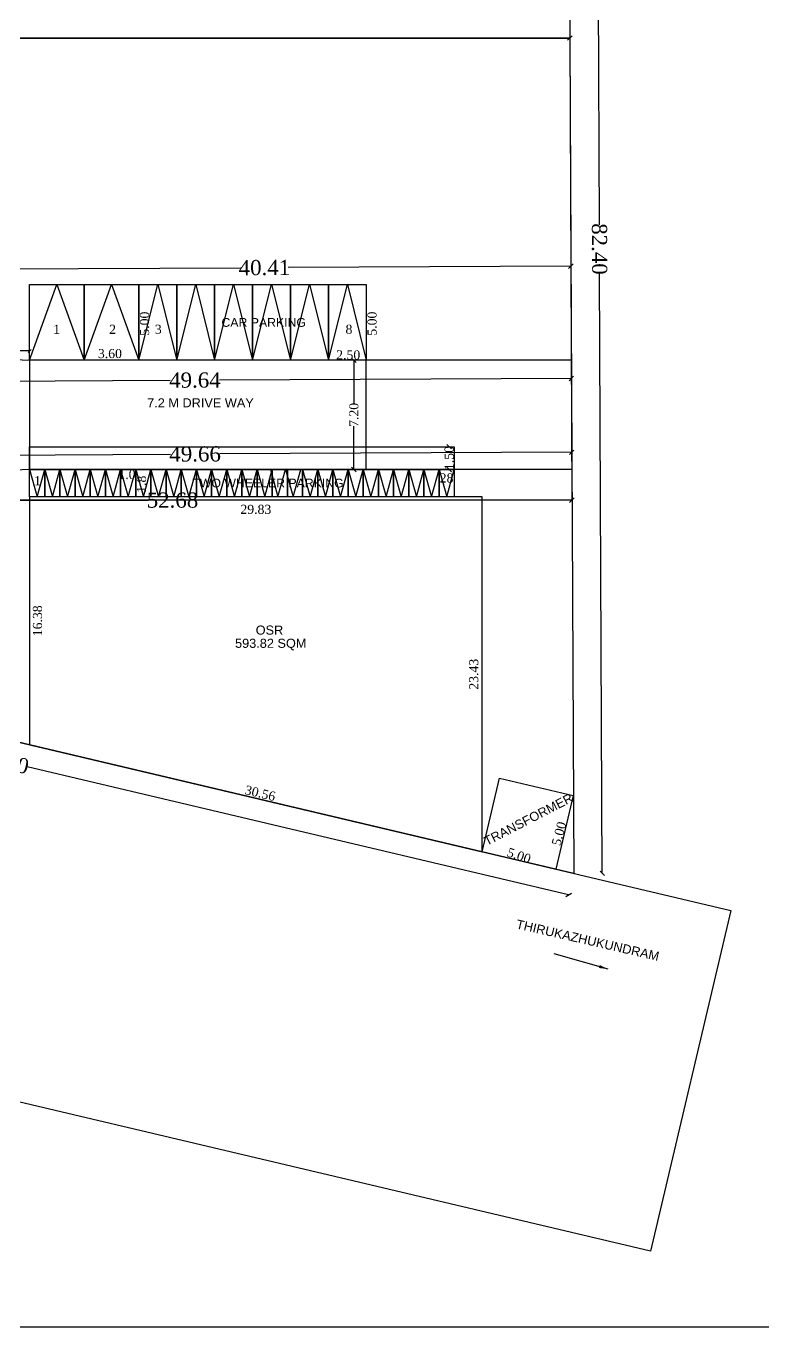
# Model space of a CAD drawing. Header units: metres. Extents: x 0 to 2048, y 111 to 219.
# Drawn here: x 1974.97 to 1999.27, y 138.48 to 181.4 of the extents above; entities that cross this region are included whole.
import ezdxf
from ezdxf.enums import TextEntityAlignment as Align

# ---------------------------------------------------------------- set-up
doc = ezdxf.new("R2010")
doc.units = ezdxf.units.M
doc.header["$LTSCALE"] = 0.5
doc.header["$MEASUREMENT"] = 0
doc.header["$PDMODE"] = 3
doc.styles.add('DIM', font='arial.ttf', dxfattribs={"height": 1})
doc.styles.add('Isa-', font='times.ttf')
doc.styles.get("Standard").update_dxf_attribs({"font": ''})
doc.styles.add('STYLE2', font='times.ttf')
doc.styles.get('Standard').set_extended_font_data('Arial Black')
doc.dimstyles.new('Copy of ISO-25', dxfattribs={"dimscale": 0, "dimtxt": 0.23, "dimasz": 0.1, "dimexe": 1.25, "dimexo": 0.625, "dimgap": 0.11, "dimtad": 0, "dimtih": 1, "dimtoh": 1, "dimzin": 1, "dimdsep": 46, "dimtxsty": 'STYLE2', "dimblk": 'OBLIQUE', "dimcen": 0, "dimse1": 1, "dimse2": 1, "dimclrd": 1, "dimclrt": 3, "dimadec": 0, "dimazin": 2, "dimtfac": 1, "dimtix": 1, "dimtofl": 0, "dimtmove": 0, "dimatfit": 3, "dimfxl": 0, "dimtolj": 1, "dimarcsym": 0})
doc.dimstyles.get("Standard").update_dxf_attribs({"dimtxt": 0.23, "dimasz": 0.18, "dimexe": 0.18, "dimexo": 0.0625, "dimgap": 0.09, "dimtad": 0, "dimtih": 1, "dimtoh": 1, "dimzin": 0, "dimdsep": 46, "dimtxsty": 'Standard', "dimblk": 'OBLIQUE', "dimcen": 0.09, "dimse1": 1, "dimse2": 1, "dimclrd": 1, "dimclrt": 3, "dimadec": 0, "dimazin": 0, "dimtfac": 1, "dimtofl": 0, "dimtmove": 0, "dimatfit": 3, "dimfxl": 0, "dimtolj": 1, "dimtzin": 0, "dimarcsym": 0})
doc.dimstyles.new('STANDARD$0', dxfattribs={"dimtxt": 0.5, "dimasz": 0.1, "dimexe": 2, "dimexo": 2, "dimgap": 0, "dimtad": 0, "dimzin": 0, "dimdsep": 46, "dimtxsty": 'Standard', "dimblk": 'OBLIQUE', "dimcen": -0.0625, "dimse1": 1, "dimse2": 1, "dimclrd": 3, "dimclre": 9, "dimadec": 0, "dimazin": 0, "dimtfac": 1, "dimtix": 1, "dimtofl": 0, "dimtmove": 2, "dimatfit": 3, "dimldrblk": 'OBLIQUE', "dimfxl": 0, "dimtolj": 1, "dimtzin": 0, "dimarcsym": 0})

# ---------------------------------------------------------------- blocks, each defined once
blk = doc.blocks.new('_Oblique')
at = {"color": 0, "linetype": 'ByBlock', "lineweight": -2}
blk.add_line((-0.5, -0.5), (0.5, 0.5), dxfattribs=at)
blk = doc.blocks.new('*D90')
at = {"color": 3, "lineweight": -2, "ltscale": 2}
for p, q in [((1985.783, 170.375), (1985.783, 168.947)), ((1985.783, 166.775), (1985.783, 168.204))]:
    blk.add_line(p, q, dxfattribs=at)
at = {"layer": 'Defpoints', "color": 0, "lineweight": -3, "ltscale": 2}
for p in [(1986.191, 170.375), (1985.783, 166.775), (1986.191, 166.775)]:
    blk.add_point(p, dxfattribs=at)
at = {"color": 3, "lineweight": -2, "ltscale": 2, "xscale": 0.15, "yscale": 0.15, "zscale": 0.15}
for p, rotation in [((1985.783, 170.375), 90), ((1985.783, 166.775), 270)]:
    blk.add_blockref('_Oblique', p, dxfattribs=dict(at, rotation=rotation))
at = {"color": 0, "lineweight": -3, "ltscale": 2, "insert": (1985.783, 168.575), "char_height": 0.3, "attachment_point": 5, "rotation": 90, "style": 'Isa-'}
blk.add_mtext('\\A1;7.20', dxfattribs=at)
blk = doc.blocks.new('*D91')
at = {"color": 3, "lineweight": -2, "ltscale": 2}
for p, q in [((1985.783, 170.375), (1985.783, 168.947)), ((1985.783, 166.775), (1985.783, 168.204))]:
    blk.add_line(p, q, dxfattribs=at)
at = {"layer": 'Defpoints', "color": 0, "lineweight": -3, "ltscale": 2}
for p in [(1986.191, 170.375), (1985.783, 166.775), (1986.191, 166.775)]:
    blk.add_point(p, dxfattribs=at)
at = {"color": 3, "lineweight": -2, "ltscale": 2, "xscale": 0.15, "yscale": 0.15, "zscale": 0.15}
for p, rotation in [((1985.783, 170.375), 90), ((1985.783, 166.775), 270)]:
    blk.add_blockref('_Oblique', p, dxfattribs=dict(at, rotation=rotation))
at = {"color": 0, "lineweight": -3, "ltscale": 2, "insert": (1985.783, 168.575), "char_height": 0.3, "attachment_point": 5, "rotation": 90, "style": 'Isa-'}
blk.add_mtext('\\A1;7.20', dxfattribs=at)
blk = doc.blocks.new('*D92')
at = {"color": 3, "lineweight": -2, "ltscale": 2}
for p, q in [((1985.783, 170.375), (1985.783, 168.947)), ((1985.783, 166.775), (1985.783, 168.204))]:
    blk.add_line(p, q, dxfattribs=at)
at = {"layer": 'Defpoints', "color": 0, "lineweight": -3, "ltscale": 2}
for p in [(1986.191, 170.375), (1985.783, 166.775), (1986.191, 166.775)]:
    blk.add_point(p, dxfattribs=at)
at = {"color": 3, "lineweight": -2, "ltscale": 2, "xscale": 0.15, "yscale": 0.15, "zscale": 0.15}
for p, rotation in [((1985.783, 170.375), 90), ((1985.783, 166.775), 270)]:
    blk.add_blockref('_Oblique', p, dxfattribs=dict(at, rotation=rotation))
at = {"color": 0, "lineweight": -3, "ltscale": 2, "insert": (1985.783, 168.575), "char_height": 0.3, "attachment_point": 5, "rotation": 90, "style": 'Isa-'}
blk.add_mtext('\\A1;7.20', dxfattribs=at)
blk = doc.blocks.new('*D95')
at = {"color": 3, "lineweight": -2, "ltscale": 2}
for p, q in [((1993.779, 194.648), (1993.872, 174.844)), ((1993.972, 153.45), (1993.879, 173.254))]:
    blk.add_line(p, q, dxfattribs=at)
at = {"layer": 'Defpoints', "color": 0, "lineweight": -3, "ltscale": 2}
for p in [(1992.835, 194.644), (1993.028, 153.446), (1993.972, 153.45)]:
    blk.add_point(p, dxfattribs=at)
at = {"color": 3, "lineweight": -2, "ltscale": 2, "xscale": 0.15, "yscale": 0.15, "zscale": 0.15}
for p, rotation in [((1993.779, 194.648), 90.26824703703569), ((1993.972, 153.45), 270.2682470370357)]:
    blk.add_blockref('_Oblique', p, dxfattribs=dict(at, rotation=rotation))
at = {"color": 0, "lineweight": -3, "ltscale": 2, "insert": (1993.876, 174.049), "char_height": 0.5, "attachment_point": 5, "rotation": 270.2682, "style": 'Isa-'}
blk.add_mtext('\\A1;82.40', dxfattribs=at)
blk = doc.blocks.new('*D96')
at = {"color": 3, "lineweight": -2, "ltscale": 2}
for p, q in [((1955.59, 161.556), (1973.444, 157.334)), ((1992.862, 152.743), (1975.008, 156.964))]:
    blk.add_line(p, q, dxfattribs=at)
at = {"layer": 'Defpoints', "color": 0, "lineweight": -3, "ltscale": 2}
for p in [(1955.756, 162.258), (1993.028, 153.446), (1992.862, 152.743)]:
    blk.add_point(p, dxfattribs=at)
at = {"color": 3, "lineweight": -2, "ltscale": 2, "xscale": 0.15, "yscale": 0.15, "zscale": 0.15}
for p, rotation in [((1955.59, 161.556), 166.6970485847986), ((1992.862, 152.743), 346.6970485847988)]:
    blk.add_blockref('_Oblique', p, dxfattribs=dict(at, rotation=rotation))
at = {"color": 0, "lineweight": -3, "ltscale": 2, "insert": (1974.226, 157.149), "char_height": 0.5, "attachment_point": 5, "rotation": 346.697, "style": 'Isa-'}
blk.add_mtext('\\A1;76.60', dxfattribs=at)
blk = doc.blocks.new('*D98')
at = {"color": 3, "lineweight": -2, "ltscale": 2}
for p, q in [((1988.924, 167.525), (1988.924, 167.504)), ((1988.924, 166.775), (1988.924, 166.797))]:
    blk.add_line(p, q, dxfattribs=at)
at = {"layer": 'Defpoints', "color": 0, "lineweight": -3, "ltscale": 2}
for p in [(1989.091, 167.525), (1988.924, 166.775), (1989.091, 166.775)]:
    blk.add_point(p, dxfattribs=at)
at = {"color": 3, "lineweight": -2, "ltscale": 2, "xscale": 0.15, "yscale": 0.15, "zscale": 0.15}
for p, rotation in [((1988.924, 167.525), 90), ((1988.924, 166.775), 270)]:
    blk.add_blockref('_Oblique', p, dxfattribs=dict(at, rotation=rotation))
at = {"color": 0, "lineweight": -3, "ltscale": 2, "insert": (1988.924, 167.15), "char_height": 0.3, "attachment_point": 5, "rotation": 90, "style": 'Isa-'}
blk.add_mtext('\\A1;1.50', dxfattribs=at)
blk = doc.blocks.new('*D111')
at = {"color": 3, "lineweight": -2, "ltscale": 2}
for p, q in [((0, 181.008), (995.278, 181.008)), ((1992.899, 181.008), (997.621, 181.008))]:
    blk.add_line(p, q, dxfattribs=at)
at = {"layer": 'Defpoints', "color": 0, "lineweight": -3, "ltscale": 2}
for p in [(0, 181.008), (1992.899, 181.008), (1992.899, 181.008)]:
    blk.add_point(p, dxfattribs=at)
at = {"color": 3, "lineweight": -2, "ltscale": 2, "xscale": 0.15, "yscale": 0.15, "zscale": 0.15, "rotation": 180}
blk.add_blockref('_Oblique', (0, 181.008), dxfattribs=at)
at = {"color": 3, "lineweight": -2, "ltscale": 2, "xscale": 0.15, "yscale": 0.15, "zscale": 0.15}
blk.add_blockref('_Oblique', (1992.899, 181.008), dxfattribs=at)
at = {"color": 0, "lineweight": -3, "ltscale": 2, "insert": (996.449, 181.008), "char_height": 0.5, "attachment_point": 5, "style": 'Isa-'}
blk.add_mtext('\\A1;3985.80', dxfattribs=at)
blk = doc.blocks.new('*D112')
at = {"color": 3, "lineweight": -2, "ltscale": 2}
for p, q in [((1972.731, 173.383), (1982.053, 173.427)), ((1992.934, 173.478), (1983.612, 173.434))]:
    blk.add_line(p, q, dxfattribs=at)
at = {"layer": 'Defpoints', "color": 0, "lineweight": -3, "ltscale": 2}
for p in [(1992.934, 173.478), (1992.934, 173.478), (1972.731, 173.383)]:
    blk.add_point(p, dxfattribs=at)
at = {"color": 3, "lineweight": -2, "ltscale": 2, "xscale": 0.15, "yscale": 0.15, "zscale": 0.15}
for p, rotation in [((1972.731, 173.383), 180.2682470370346), ((1992.934, 173.478), 0.2682470370347202)]:
    blk.add_blockref('_Oblique', p, dxfattribs=dict(at, rotation=rotation))
at = {"color": 0, "lineweight": -3, "ltscale": 2, "insert": (1982.833, 173.431), "char_height": 0.5, "attachment_point": 5, "rotation": 0.2682, "style": 'Isa-'}
blk.add_mtext('\\A1;40.41', dxfattribs=at)
blk = doc.blocks.new('*D113')
at = {"color": 3, "lineweight": -2, "ltscale": 2}
for p, q in [((1968.131, 169.661), (1979.729, 169.716)), ((1992.951, 169.778), (1981.353, 169.723))]:
    blk.add_line(p, q, dxfattribs=at)
at = {"layer": 'Defpoints', "color": 0, "lineweight": -3, "ltscale": 2}
for p in [(1968.131, 169.661), (1992.951, 169.778), (1992.951, 169.778)]:
    blk.add_point(p, dxfattribs=at)
at = {"color": 3, "lineweight": -2, "ltscale": 2, "xscale": 0.15, "yscale": 0.15, "zscale": 0.15}
for p, rotation in [((1968.131, 169.661), 180.2682470370349), ((1992.951, 169.778), 0.2682470370348096)]:
    blk.add_blockref('_Oblique', p, dxfattribs=dict(at, rotation=rotation))
at = {"color": 0, "lineweight": -3, "ltscale": 2, "insert": (1980.541, 169.719), "char_height": 0.5, "attachment_point": 5, "rotation": 0.2682, "style": 'Isa-'}
blk.add_mtext('\\A1;49.64', dxfattribs=at)
blk = doc.blocks.new('*D114')
at = {"color": 3, "lineweight": -2, "ltscale": 2}
for p, q in [((1968.131, 167.223), (1979.736, 167.278)), ((1992.963, 167.34), (1981.357, 167.285))]:
    blk.add_line(p, q, dxfattribs=at)
at = {"layer": 'Defpoints', "color": 0, "lineweight": -3, "ltscale": 2}
for p in [(1968.131, 167.223), (1992.963, 167.34), (1992.963, 167.34)]:
    blk.add_point(p, dxfattribs=at)
at = {"color": 3, "lineweight": -2, "ltscale": 2, "xscale": 0.15, "yscale": 0.15, "zscale": 0.15}
for p, rotation in [((1992.963, 167.34), 0.2682470370347585), ((1968.131, 167.223), 180.2682470370346)]:
    blk.add_blockref('_Oblique', p, dxfattribs=dict(at, rotation=rotation))
at = {"color": 0, "lineweight": -3, "ltscale": 2, "insert": (1980.547, 167.281), "char_height": 0.5, "attachment_point": 5, "rotation": 0.2682, "style": 'Isa-'}
blk.add_mtext('\\A1;49.66', dxfattribs=at)
blk = doc.blocks.new('*D115')
at = {"color": 3, "lineweight": -2, "ltscale": 2}
for p, q in [((1966.631, 165.758), (1979.009, 165.758)), ((1992.97, 165.758), (1980.592, 165.758))]:
    blk.add_line(p, q, dxfattribs=at)
at = {"layer": 'Defpoints', "color": 0, "lineweight": -3, "ltscale": 2}
for p in [(1966.631, 165.758), (1992.97, 165.758), (1992.97, 165.758)]:
    blk.add_point(p, dxfattribs=at)
at = {"color": 3, "lineweight": -2, "ltscale": 2, "xscale": 0.15, "yscale": 0.15, "zscale": 0.15}
for p, rotation in [((1966.631, 165.758), 179.9999298613174), ((1992.97, 165.758), 359.9999298613175)]:
    blk.add_blockref('_Oblique', p, dxfattribs=dict(at, rotation=rotation))
at = {"color": 0, "lineweight": -3, "ltscale": 2, "insert": (1979.801, 165.758), "char_height": 0.5, "attachment_point": 5, "rotation": 359.9999, "style": 'Isa-'}
blk.add_mtext('\\A1;52.68', dxfattribs=at)
blk = doc.blocks.new('*D120')
at = {"color": 2, "lineweight": -2}
for p, q in [((1970.331, 170.683), (1972.317, 170.683)), ((1975.091, 170.683), (1973.104, 170.683))]:
    blk.add_line(p, q, dxfattribs=at)
at = {"layer": 'Defpoints', "color": 0, "lineweight": -3}
for p in [(1970.331, 170.683), (1975.091, 170.683), (1975.091, 170.683)]:
    blk.add_point(p, dxfattribs=at)
at = {"color": 2, "lineweight": -2, "xscale": 0.1, "yscale": 0.1, "zscale": 0.1, "rotation": 180}
blk.add_blockref('_Oblique', (1970.331, 170.683), dxfattribs=at)
at = {"color": 2, "lineweight": -2, "xscale": 0.1, "yscale": 0.1, "zscale": 0.1}
blk.add_blockref('_Oblique', (1975.091, 170.683), dxfattribs=at)
at = {"color": 2, "lineweight": -3, "insert": (1972.711, 170.683), "char_height": 0.23, "attachment_point": 5, "style": 'STYLE2'}
blk.add_mtext('\\A1;9.52', dxfattribs=at)

msp = doc.modelspace()

# ---------------------------------------------------------------- linework, layer by layer
at = {"color": 2, "lineweight": -3, "ltscale": 2}
for p, q in [((1992.94867, 170.37541), (1975.09089, 170.37541)), ((1992.96552, 170.37541), (1992.49707, 170.37541)), ((1992.96552, 166.77541), (1975.09089, 166.77541))]:
    msp.add_line(p, q, dxfattribs=at)
at = {"color": 7, "lineweight": -3}
msp.add_line((1943.68751, 138.48062), (2047.83965, 138.48062), dxfattribs=at)
at = {"lineweight": -3, "ltscale": 400}
msp.add_lwpolyline([(1955.75589, 185.45833), (1992.83505, 194.64398), (1993.02793, 153.44556), (1955.75589, 162.25832)], close=True, dxfattribs=at)
at = {"lineweight": -3}
for points in [[(1966.63089, 165.75833), (1966.63089, 167.22333), (1968.13089, 167.22333), (1968.13089, 169.66133), (1966.63089, 169.66133), (1966.63089, 173.38333), (1972.73089, 173.38333), (1972.73089, 181.00832), (1992.89889, 181.00832), (1992.97029, 165.75829)], [(1950.95508, 163.39345), (1998.2142, 152.2193), (1995.55655, 140.97922), (1948.29743, 152.15337)]]:
    msp.add_lwpolyline(points, close=True, dxfattribs=at)
at = {"linetype": 'Continuous', "lineweight": -3}
for points in [[(1976.89089, 170.37541), (1975.09089, 170.37541), (1975.09089, 172.87541), (1976.89089, 172.87541)], [(1978.69089, 170.37541), (1976.89089, 170.37541), (1976.89089, 172.87541), (1978.69089, 172.87541)], [(1978.69089, 170.37541), (1978.69089, 172.87541), (1979.94089, 172.87541), (1979.94089, 170.37541)], [(1979.94089, 170.37541), (1979.94089, 172.87541), (1981.19089, 172.87541), (1981.19089, 170.37541)], [(1981.19089, 170.37541), (1981.19089, 172.87541), (1982.44089, 172.87541), (1982.44089, 170.37541)], [(1982.44089, 170.37541), (1982.44089, 172.87541), (1983.69089, 172.87541), (1983.69089, 170.37541)], [(1983.69089, 170.37541), (1983.69089, 172.87541), (1984.94089, 172.87541), (1984.94089, 170.37541)], [(1984.94089, 170.37541), (1984.94089, 172.87541), (1986.19089, 172.87541), (1986.19089, 170.37541)], [(1975.09089, 165.87541), (1975.09089, 166.77541), (1975.59089, 166.77541), (1975.59089, 165.87541)], [(1975.59089, 165.87541), (1975.59089, 166.77541), (1976.09089, 166.77541), (1976.09089, 165.87541)], [(1976.09089, 165.87541), (1976.09089, 166.77541), (1976.59089, 166.77541), (1976.59089, 165.87541)], [(1976.59089, 165.87541), (1976.59089, 166.77541), (1977.09089, 166.77541), (1977.09089, 165.87541)], [(1977.09089, 165.87541), (1977.09089, 166.77541), (1977.59089, 166.77541), (1977.59089, 165.87541)], [(1977.59089, 165.87541), (1977.59089, 166.77541), (1978.09089, 166.77541), (1978.09089, 165.87541)], [(1978.09089, 165.87541), (1978.09089, 166.77541), (1978.59089, 166.77541), (1978.59089, 165.87541)], [(1978.59089, 165.87541), (1978.59089, 166.77541), (1979.09089, 166.77541), (1979.09089, 165.87541)], [(1979.09089, 165.87541), (1979.09089, 166.77541), (1979.59089, 166.77541), (1979.59089, 165.87541)], [(1979.59089, 165.87541), (1979.59089, 166.77541), (1980.09089, 166.77541), (1980.09089, 165.87541)], [(1980.09089, 165.87541), (1980.09089, 166.77541), (1980.59089, 166.77541), (1980.59089, 165.87541)], [(1980.59089, 165.87541), (1980.59089, 166.77541), (1981.09089, 166.77541), (1981.09089, 165.87541)], [(1981.09089, 165.87541), (1981.09089, 166.77541), (1981.59089, 166.77541), (1981.59089, 165.87541)], [(1981.59089, 165.87541), (1981.59089, 166.77541), (1982.09089, 166.77541), (1982.09089, 165.87541)], [(1982.09089, 165.87541), (1982.09089, 166.77541), (1982.59089, 166.77541), (1982.59089, 165.87541)], [(1982.59089, 165.87541), (1982.59089, 166.77541), (1983.09089, 166.77541), (1983.09089, 165.87541)], [(1983.09089, 165.87541), (1983.09089, 166.77541), (1983.59089, 166.77541), (1983.59089, 165.87541)], [(1983.59089, 165.87541), (1983.59089, 166.77541), (1984.09089, 166.77541), (1984.09089, 165.87541)], [(1984.09089, 165.87541), (1984.09089, 166.77541), (1984.59089, 166.77541), (1984.59089, 165.87541)], [(1984.59089, 165.87541), (1984.59089, 166.77541), (1985.09089, 166.77541), (1985.09089, 165.87541)], [(1985.09089, 165.87541), (1985.09089, 166.77541), (1985.59089, 166.77541), (1985.59089, 165.87541)], [(1985.59089, 165.87541), (1985.59089, 166.77541), (1986.09089, 166.77541), (1986.09089, 165.87541)], [(1986.09089, 165.87541), (1986.09089, 166.77541), (1986.59089, 166.77541), (1986.59089, 165.87541)], [(1986.59089, 165.87541), (1986.59089, 166.77541), (1987.09089, 166.77541), (1987.09089, 165.87541)], [(1987.09089, 165.87541), (1987.09089, 166.77541), (1987.59089, 166.77541), (1987.59089, 165.87541)], [(1987.59089, 165.87541), (1987.59089, 166.77541), (1988.09089, 166.77541), (1988.09089, 165.87541)], [(1988.09089, 165.87541), (1988.09089, 166.77541), (1988.59089, 166.77541), (1988.59089, 165.87541)], [(1988.59089, 165.87541), (1988.59089, 166.77541), (1989.09089, 166.77541), (1989.09089, 165.87541)]]:
    msp.add_lwpolyline(points, close=True, dxfattribs=at)
at = {"color": 2, "lineweight": -3, "ltscale": 2}
for points in [[(1975.09089, 170.37541), (1975.99089, 172.87541), (1976.89089, 170.37541), (1977.79089, 172.87541), (1978.69089, 170.37541), (1979.31589, 172.87541), (1979.94089, 170.37541), (1980.56589, 172.87541), (1981.19089, 170.37541), (1981.81589, 172.87541), (1982.44089, 170.37541), (1983.06589, 172.87541), (1983.69089, 170.37541), (1984.31589, 172.87541), (1984.94089, 170.37541), (1985.56589, 172.87541), (1986.19089, 170.37541)], [(1975.09089, 166.77541), (1975.34089, 165.87541), (1975.59089, 166.77541), (1975.84089, 165.87541), (1976.09089, 166.77541)], [(1976.09089, 166.77541), (1976.34089, 165.87541), (1976.59089, 166.77541), (1976.84089, 165.87541), (1977.09089, 166.77541)], [(1977.09089, 166.77541), (1977.34089, 165.87541), (1977.59089, 166.77541), (1977.84089, 165.87541), (1978.09089, 166.77541)], [(1978.09089, 166.77541), (1978.34089, 165.87541), (1978.59089, 166.77541), (1978.84089, 165.87541), (1979.09089, 166.77541)], [(1979.09089, 166.77541), (1979.34089, 165.87541), (1979.59089, 166.77541), (1979.84089, 165.87541), (1980.09089, 166.77541)], [(1980.09089, 166.77541), (1980.34089, 165.87541), (1980.59089, 166.77541), (1980.84089, 165.87541), (1981.09089, 166.77541)], [(1981.09089, 166.77541), (1981.34089, 165.87541), (1981.59089, 166.77541), (1981.84089, 165.87541), (1982.09089, 166.77541)], [(1982.09089, 166.77541), (1982.34089, 165.87541), (1982.59089, 166.77541), (1982.84089, 165.87541), (1983.09089, 166.77541)], [(1983.02821, 166.77541), (1983.27821, 165.87541), (1983.52821, 166.77541), (1983.77821, 165.87541), (1984.02821, 166.77541)], [(1984.09089, 166.77541), (1984.34089, 165.87541), (1984.59089, 166.77541), (1984.84089, 165.87541), (1985.09089, 166.77541)], [(1985.09089, 166.77541), (1985.34089, 165.87541), (1985.59089, 166.77541), (1985.84089, 165.87541), (1986.09089, 166.77541)], [(1986.09089, 166.77541), (1986.34089, 165.87541), (1986.59089, 166.77541), (1986.84089, 165.87541), (1987.09089, 166.77541)], [(1987.09089, 166.77541), (1987.34089, 165.87541), (1987.59089, 166.77541), (1987.84089, 165.87541), (1988.09089, 166.77541)], [(1988.09089, 166.77541), (1988.34089, 165.87541), (1988.59089, 166.77541), (1988.84089, 165.87541), (1989.09089, 166.77541)]]:
    msp.add_lwpolyline(points, dxfattribs=at)
at = {"color": 254, "lineweight": -3, "ltscale": 2}
msp.add_lwpolyline([(1986.19089, 170.37541), (1975.09089, 170.37541), (1975.09089, 166.77541), (1986.19089, 166.77541)], close=True, dxfattribs=at)
at = {"color": 5, "lineweight": -3, "ltscale": 2}
msp.add_lwpolyline([(1986.19089, 170.37541), (1975.09089, 170.37541), (1975.09089, 166.77541), (1986.19089, 166.77541)], close=True, dxfattribs=at)
at = {"color": 8, "lineweight": -3, "ltscale": 2}
msp.add_lwpolyline([(1986.19089, 170.37541), (1975.09089, 170.37541), (1975.09089, 166.77541), (1986.19089, 166.77541)], close=True, dxfattribs=at)
at = {"color": 6, "lineweight": -3, "ltscale": 2}
msp.add_lwpolyline([(1989.09089, 167.52541), (1989.09089, 166.77541), (1975.09089, 166.77541), (1975.09089, 167.52541)], close=True, dxfattribs=at)
at = {"color": 7, "lineweight": -3}
msp.add_lwpolyline([(1975.13778, 157.67559), (1990.00772, 154.15967), (1990.00774, 165.87541), (1975.09089, 165.87541), (1975.09089, 157.68667)], dxfattribs=at)
msp.add_lwpolyline([(1990.58297, 156.59259), (1993.01589, 156.01734), (1992.44064, 153.58442), (1990.00772, 154.15967)], close=True, dxfattribs=at)
at = {"color": 2, "lineweight": -3, "ltscale": 2}
for centre, start, end in [((1975.09089, 172.73541), 180, 270), ((1975.09089, 164.41541), 90, 180)]:
    msp.add_arc(centre, 2.36, start, end, dxfattribs=at)

# ---------------------------------------------------------------- texts
at = {"color": 6, "lineweight": -3, "style": 'DIM'}
for s, height, p in [(' CAR PARKING', 0.2896179, (1982.75339, 171.62541)), ('7.2 M DRIVE WAY', 0.3, (1980.7243, 168.97258)), ('TWO WHEELER PARKING', 0.2896179, (1982.95058, 166.32541)), ('OSR', 0.3, (1982.99824, 161.47438)), ('593.82 SQM', 0.3, (1983.04041, 161.03881))]:
    msp.add_text(s, height=height, dxfattribs=at).set_placement(p, align=Align.MIDDLE_CENTER)
for s, rotation, p in [('TRANSFORMER', 27.37849, (1991.53475, 155.22777)), ('THIRUKAZHUKUNDRAM', 347.075075, (1993.49185, 151.24282))]:
    msp.add_text(s, height=0.3, rotation=rotation, dxfattribs=at).set_placement(p, align=Align.MIDDLE_CENTER)
at = {"color": 2, "lineweight": -3, "ltscale": 2, "char_height": 0.3, "attachment_point": 5, "style": 'Isa-'}
for s, insert, rotation in [('\\A1;5.00', (1978.88269, 171.58539), 90), ('\\A1;5.00', (1986.38269, 171.58539), 90), ('\\A1;1.8', (1978.78269, 166.28539), 90), ('\\A1;16.38', (1975.35327, 161.78104), 90), ('\\A1;23.43', (1989.73488, 160.01754), 89.999914), ('\\A1;30.56', (1982.69325, 156.09138), 346.697049), ('\\A1;5.00', (1992.54511, 154.75854), 75.083278), ('\\A1;5.00', (1991.22491, 154.0333), 341.657585)]:
    msp.add_mtext(s, dxfattribs=dict(at, insert=insert, rotation=rotation))
for s, insert in [('\\A1;1', (1975.98007, 171.39851)), ('\\A1;2', (1977.82772, 171.39851)), ('\\A1;3', (1979.33321, 171.39851)), ('\\A1;8', (1985.61885, 171.39851)), ('\\A1;3.60', (1977.73894, 170.59521)), ('\\A1;2.50', (1985.5949, 170.55074)), ('\\A1;1', (1975.34936, 166.40347)), ('\\A1;1.0', (1978.30045, 166.60556)), ('\\A1;28', (1988.83766, 166.49049)), ('\\A1;29.83', (1982.54932, 165.4553))]:
    msp.add_mtext(s, dxfattribs=dict(at, insert=insert))

# ---------------------------------------------------------------- dimensions: what is measured, and where the dimension line sits
at = {"color": 2, "lineweight": -3, "ltscale": 2}
for p1, distance, picture, middle in [((1992.83505, 194.64398), 0.9442, '*D95', (1993.87568, 174.04919)), ((1955.75589, 162.25832), -0.72214, '*D96', (1974.22575, 157.14918))]:
    dim = msp.add_aligned_dim(p1=p1, p2=(1993.02793, 153.44556), distance=distance, dimstyle='STANDARD$0', override={"dimasz": 0.15, "dimlfac": 2, "dimtxsty": 'Isa-'}, dxfattribs=at)
    dim.commit()
    dim.dimension.update_dxf_attribs({"geometry": picture, "text_midpoint": middle})
at = {"color": 7, "lineweight": -3, "ltscale": 2}
for p1, p2, picture, middle in [((0, 181.00831), (1992.89889, 181.00832), '*D111', (996.44944, 181.00832)), ((1972.73089, 173.38333), (1992.93414, 173.47791), '*D112', (1982.83252, 173.43062)), ((1968.13089, 169.66132), (1992.95147, 169.77753), '*D113', (1980.54118, 169.71943)), ((1968.13089, 167.22332), (1992.96288, 167.33958), '*D114', (1980.54689, 167.28145)), ((1966.63089, 165.75832), (1992.97029, 165.75829), '*D115', (1979.80059, 165.75831))]:
    dim = msp.add_aligned_dim(p1=p1, p2=p2, distance=0, dimstyle='STANDARD$0', override={"dimasz": 0.15, "dimlfac": 2, "dimtxsty": 'Isa-', "dimfxlon": 1}, dxfattribs=at)
    dim.commit()
    dim.dimension.update_dxf_attribs({"geometry": picture, "text_midpoint": middle})
at = {"color": 2, "lineweight": -3}
dim = msp.add_linear_dim(base=(1975.09089, 170.68333), p1=(1970.33089, 170.68333), p2=(1975.09089, 170.68333), dimstyle='Copy of ISO-25', override={"dimscale": 1, "dimlfac": 2, "dimclrd": 2, "dimclrt": 2}, dxfattribs=at)
dim.commit()
dim.dimension.update_dxf_attribs({"geometry": '*D120', "text_midpoint": (1972.71089, 170.68333)})
at = {"color": 6, "lineweight": -3, "ltscale": 2}
for base, p1, p2, picture, middle in [((1985.7829, 166.77541), (1986.19089, 170.37541), (1986.19089, 166.77541), '*D90', (1985.7829, 168.57541)), ((1985.7829, 166.77541), (1986.19089, 170.37541), (1986.19089, 166.77541), '*D91', (1985.7829, 168.57541)), ((1985.7829, 166.77541), (1986.19089, 170.37541), (1986.19089, 166.77541), '*D92', (1985.7829, 168.57541)), ((1988.92417, 166.77541), (1989.09089, 167.52541), (1989.09089, 166.77541), '*D98', (1988.92417, 167.15041))]:
    dim = msp.add_linear_dim(base=base, p1=p1, p2=p2, angle=270, dimstyle='STANDARD$0', override={"dimtxt": 0.3, "dimasz": 0.15, "dimlfac": 2, "dimtxsty": 'Isa-'}, dxfattribs=at)
    dim.commit()
    dim.dimension.update_dxf_attribs({"geometry": picture, "text_midpoint": middle})

# ---------------------------------------------------------------- leaders
at = {"color": 2, "lineweight": -3, "ltscale": 2}
msp.add_leader([(1994.16356, 150.29082), (1992.38134, 150.79384)], dimstyle='Standard', override={"dimasz": 0.3, "dimgap": 0, "dimtad": 0, "dimtxsty": 'Isa-', "dimfxlon": 1}, dxfattribs=at)

doc.saveas('drawing.dxf')
